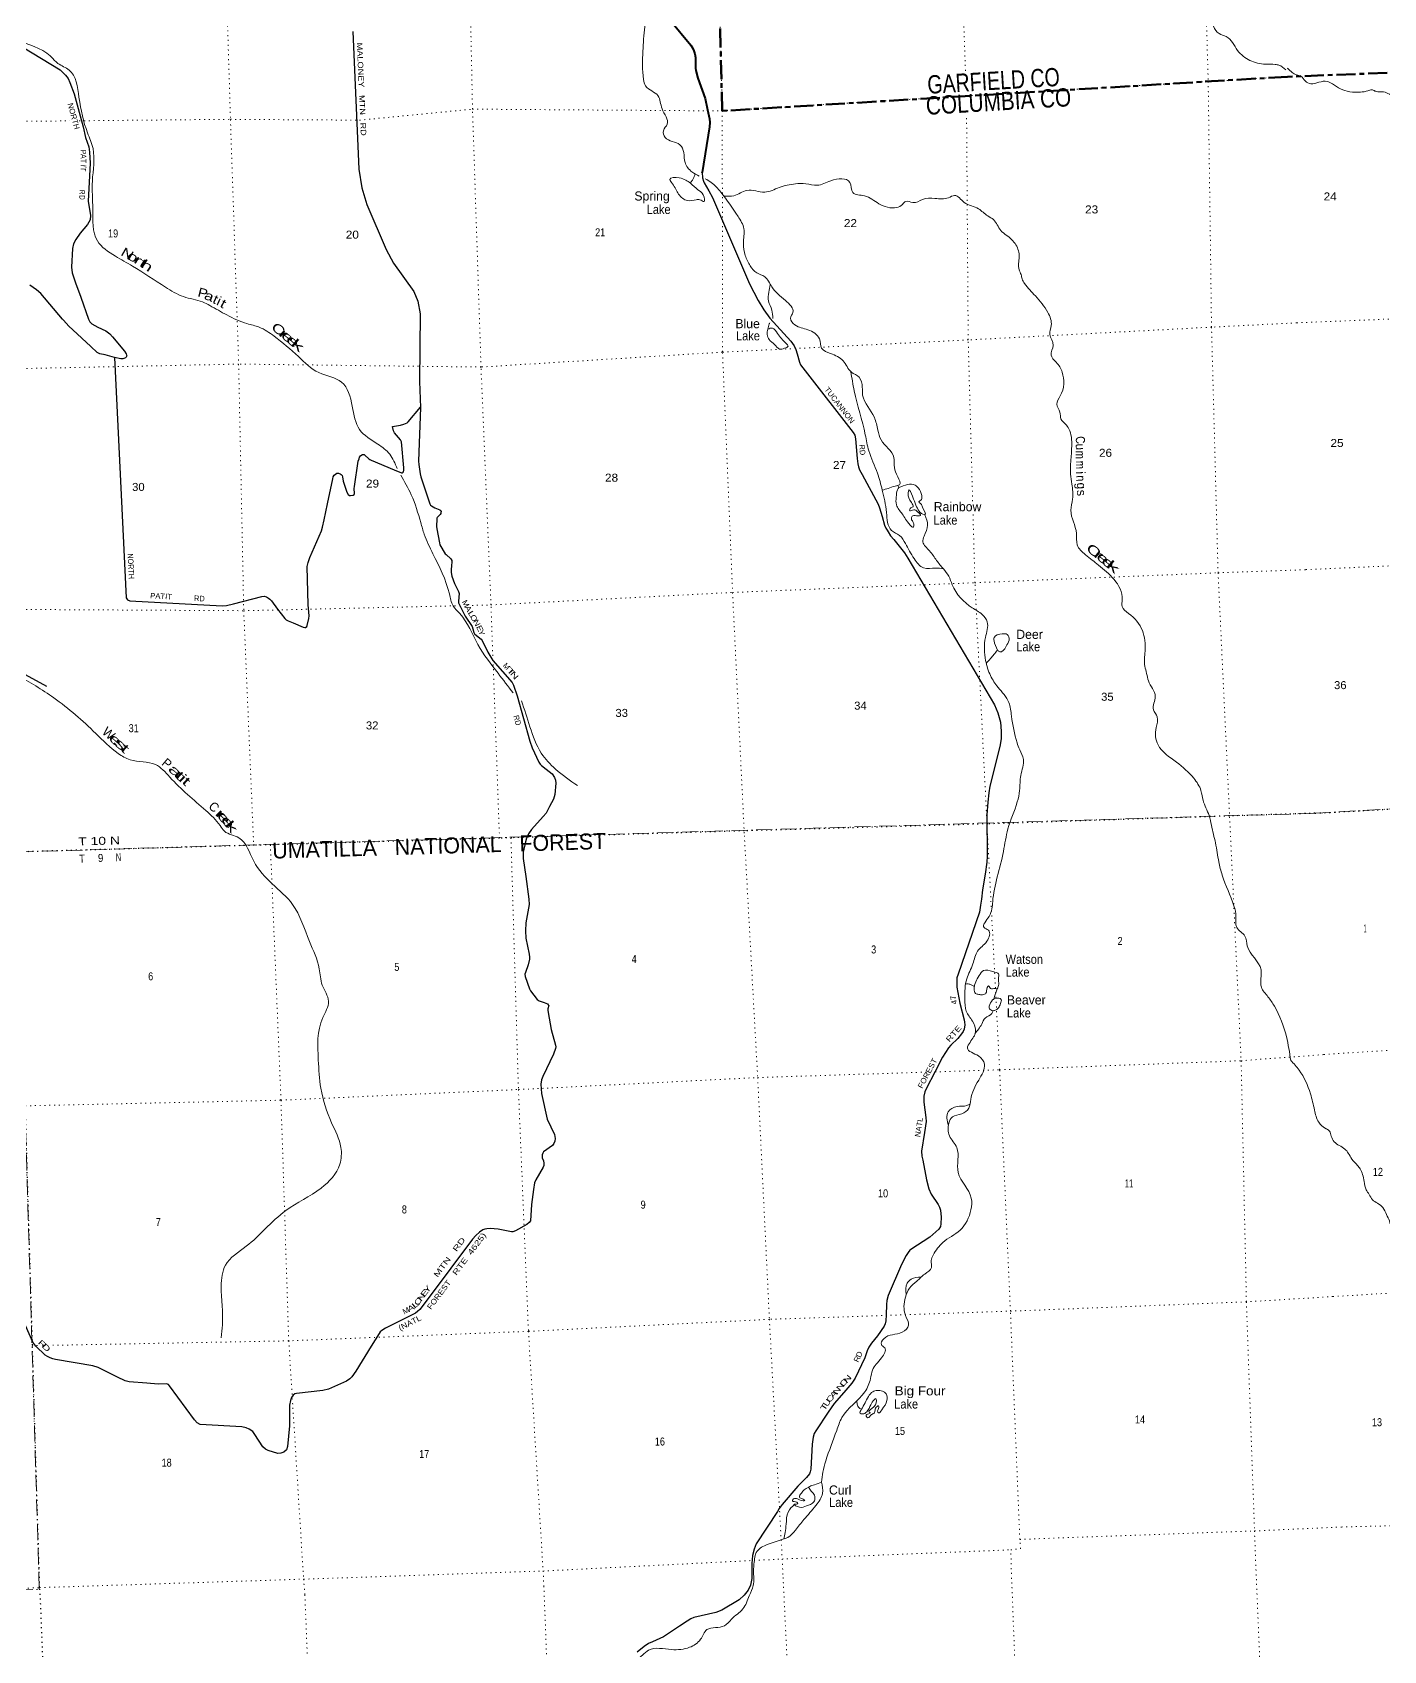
# Model space of a CAD drawing. Header units: feet. Extents: x 757852 to 1040949, y -536576 to -344549.
# Drawn here: x 827272 to 856836, y -443961 to -408566 of the extents above; entities that cross this region are included whole.
import ezdxf
from ezdxf.enums import TextEntityAlignment as Align

# ---------------------------------------------------------------- set-up
doc = ezdxf.new("R2010")
doc.units = ezdxf.units.FT
doc.header["$LTSCALE"] = 70
for name, pattern in [('DOT_DASHED', [7.7, 5, -1.2, 0.3, -1.2]), ('DOTTED', [1.5, 0.3, -1.2]), ('LONG_DASH_SHORT_DASH', [9.9, 6, -1.2, 1.5, -1.2])]:
    doc.linetypes.add(name, pattern=pattern)
for name, color, linetype, lineweight in [('11', 7, 'LONG_DASH_SHORT_DASH', 60), ('26', 7, 'Continuous', 40), ('29', 7, 'Continuous', 25), ('39', 7, 'Continuous', 13), ('44', 7, 'DOT_DASHED', 13), ('6', 7, 'DOTTED', 25), ('7', 7, 'DOTTED', 13)]:
    doc.layers.add(name, color=color, linetype=linetype, lineweight=lineweight)
for name, color, linetype in [('12', 7, 'Continuous'), ('30', 7, 'Continuous'), ('41', 7, 'Continuous')]:
    doc.layers.add(name, color=color, linetype=linetype)

msp = doc.modelspace()

# ---------------------------------------------------------------- linework, layer by layer
at = {"layer": '11'}
for points in [[(854734.37, -409534.98), (842365.34, -410283.76), (842025.12, -396677.81)], [(859374.35, -441779.96), (859351.73, -441142.3), (859187.53, -436467), (859152.57, -436012.17), (858923.57, -431167.52), (858905.95, -430700.02), (858651.71, -425468.58), (858522.08, -420165.87), (858416.57, -414784.25), (858300.93, -409398.87), (854734.37, -409534.98)]]:
    msp.add_lwpolyline(points, dxfattribs=at)
at = {"layer": '26'}
msp.add_lwpolyline([(841218.21, -408293.83), (841681.91, -408847.18), (841717.8, -408905.45), (841744.12, -408970.09), (841765.65, -409034.72), (841778.07, -409115.83), (841780.58, -409352.51), (841785.99, -409402.19), (841834.4, -409570.86), (841988.33, -410011.52), (842045.67, -410263.83), (842086.23, -410454.32), (842095.8, -410538.1), (842088.07, -410631.18), (841929.88, -411627.5), (841929.71, -411623.5)], dxfattribs=at)
at = {"layer": '29'}
for points in [[(826860.03, -408766.95), (827880.28, -409388.34), (827999.59, -409499.77), (828055.27, -409571.4), (828094.53, -409662), (828189.14, -409908.39), (828380.39, -410628.48), (828434.73, -410866.14), (828507.97, -411072.99), (828524.55, -411183.05), (828534.48, -411428.26), (828495.75, -412256.52), (828544.43, -412571.86), (828536.09, -412663.65), (828479.89, -412770.13), (828320.61, -412956.46), (828226.28, -413093.16), (828170.6, -413188.67), (828150.68, -413294.04), (828126.86, -413702.01), (828143.44, -413825.48), (828213.18, -414046.53), (828330.16, -414360.6), (828496.71, -414836.15), (828532.5, -414895.84), (828570.34, -414938.23), (828706.9, -415014.23), (828881.6, -415095.01), (828969.97, -415158.48), (829026.13, -415227.08), (829290.88, -415538.31), (829325.91, -415598.2), (829331.85, -415623.48), (829335.84, -415639.98), (829323.91, -415667.84), (829308.01, -415683.76), (829276.52, -415697.74), (829250.34, -415705.65), (829204.61, -415703.66), (829065.96, -415676.49), (828868.16, -415620.61), (828745.49, -415598.49), (828691.59, -415570.35), (828552.06, -415439.85), (828157.38, -415070.52), (828068.79, -414994.96), (827951.88, -414862.02), (827932, -414838.14), (827458.74, -414281.02), (827363.18, -414195.2), (827220.12, -414097.97)], [(834279.76, -408549.2), (834411.88, -411559.01), (834478.16, -411965.29), (834591.07, -412333.82), (835015.43, -413317.88), (835175.68, -413612.42), (835617.22, -414233.74), (835704.57, -414444.15), (835758.4, -414724.08), (835738.64, -416203.63), (835766.61, -416770.13), (835723.37, -417946.16), (835724.66, -418017.01), (835759.45, -418222.94), (835774.08, -418285.01), (835965.4, -418878.78), (835979.74, -418904.02), (836002.48, -418924.91), (836073.82, -418965.32), (836189.9, -419012.15), (836207.89, -419027.31), (836214.95, -419045.24), (836211.94, -419064.3), (836205.93, -419087.36), (836192.91, -419112.31), (836131.77, -419179.62), (836124.75, -419190.65), (836120.25, -419205.25), (836116.74, -419370.16), (836119.99, -419424.58), (836176.87, -419733.18), (836190.35, -419776.4), (836306.16, -419969.85), (836323.75, -419989.32), (836424.42, -420082.16), (836446.25, -420120.1), (836452.48, -420154.36), (836444.09, -420228.83), (836432.44, -420324.84), (836434.45, -420381), (836450.48, -420457.22), (836507.95, -420623.12), (836597.81, -420792.16), (836607.42, -420837.16), (836591.8, -421006.76), (836593.8, -421040.86), (836601.18, -421056.68), (836740.9, -421335.8), (836891.46, -421562.33), (836912.42, -421609.85), (836929.54, -421692.69), (836944.58, -421718.76), (836952.53, -421727.24), (837092.91, -421839.1), (837115.31, -421866.76), (837236.16, -422120.34), (837346.68, -422307.86), (837767.14, -422785), (837800.47, -422841.92), (837881.35, -423077.02), (838154.23, -424072.1), (838209.36, -424213.78), (838353.68, -424526.66), (838381.74, -424570.79), (838408.6, -424598.96), (838513.37, -424680.03), (838640.94, -424784.49), (838698.44, -424863.61), (838718.48, -424923.78), (838723.95, -424984.98), (838706.45, -425236.66), (838674.34, -425334.71), (838588.39, -425495.34)], [(841929.88, -411627.5), (841935.38, -411747.77), (841956.33, -411819.06), (841972.24, -411858.94), (842075.77, -412028.73), (842151.21, -412179.7), (842962.61, -414064.36), (843149.35, -414432.32), (843276.49, -414637.12), (843404.71, -414815.39), (843863.23, -415320.67), (843940, -415419.54), (843976.38, -415500.99), (844004.04, -415595.75), (844054.57, -415782.61), (844079.07, -415836.47), (844183.16, -415972.09), (845227.99, -417316.28), (845263.02, -417375.51), (845282.48, -417458.72), (845313.95, -417883.75), (845330.07, -418004.54), (845348.43, -418069.3), (845371.98, -418134.54), (845430.14, -418238.71), (845773.62, -418887.44), (845805.75, -418969.06), (845863.73, -419153.03), (845916.82, -419342.28), (845946.15, -419409.38), (845973.39, -419455.51), (845994.34, -419493.25), (846046.74, -419577.12), (846116.83, -419660.9), (846349.83, -419948.4), (846423.92, -420067.77), (848318.89, -423275.62), (848397.87, -423451.95), (848449.96, -423650.04), (848469.12, -423850.34), (848464.8, -424017.47), (848439.78, -424185.83), (848220.53, -425053.95), (848196.72, -425200.66), (848174.62, -425403.92), (848157.31, -425680.23), (848165.29, -426584.54), (848154.73, -426714.19), (848114.93, -426979.42), (848060.51, -427322.6), (848039.56, -427523.89), (848018.6, -427658.09), (847991.19, -427811.5), (847524.09, -429163.56), (847501.41, -429246.9), (847494.75, -429335.5), (847500.82, -429452.08), (847566.6, -429797.17), (847657.51, -430167.31), (847664.49, -430211.95), (847674.96, -430274.85), (847656.64, -430366.48), (847635.15, -430421.63), (847603.71, -430471.95), (847522.15, -430571.48), (847366.93, -430719.37), (847312.45, -430778.08), (847187.26, -430982.36), (847025.45, -431294.87)], [(829069.36, -415677.16), (829323.29, -420933.75), (829351.78, -420974.41), (829405.61, -421001.46), (831425.58, -421108.1), (831519.21, -421103.75), (831675.79, -421063.66), (832295.62, -420904.45), (832342.44, -420900.8), (832392.15, -420914.72), (832441.86, -420938.6), (832467.47, -420961.18), (832505.49, -421000.28), (832637.22, -421184.98), (832796.21, -421387), (832827.63, -421414.14), (832865.41, -421434.04), (832979.39, -421481.58), (833195.5, -421577.3), (833231.29, -421585.26), (833248.6, -421579.38), (833277.02, -421559.39), (833286.97, -421537.5), (833322.76, -421384.3), (833327.56, -421325.27), (833303.23, -421088.64), (833287.72, -420252.1), (833304.86, -420162.62), (833340.51, -420049.16), (833595.67, -419465.3), (833623.02, -419386.63), (833657.24, -419227.86), (833729.71, -418880.28)], [(833729.71, -418880.28), (833843.53, -418334.39), (833855.67, -418288.32), (833873.57, -418254.49), (833901.41, -418228.62), (833935.09, -418210.65), (833967.03, -418204.75), (834006.79, -418218.68), (834026.68, -418234.59), (834046.7, -418259.3), (834060.48, -418288.32), (834074.91, -418379.1), (834151.56, -418626.08), (834179.79, -418672.33), (834207.63, -418692.22), (834233.87, -418693.8), (834289.16, -418686.26), (834311.03, -418674.32), (834318.42, -418654.8), (834314.38, -418540.25), (834317, -418501.21), (834403.18, -417941.74), (834418.41, -417893.35), (834432.33, -417860.53), (834453.21, -417831.67), (834478.06, -417806.81), (834491.99, -417799.34), (834504, -417797.58), (834518.83, -417797.35), (834529.76, -417800.84), (834543.68, -417812.78), (834633.36, -417895.94), (834652.56, -417909.27), (834682.87, -417924.2), (835185.18, -418131.33), (835349.47, -418200.38), (835357.49, -418201.75), (835364.44, -418197.78), (835382.34, -418181.85), (835392.28, -418166.93), (835396.26, -418146.04), (835397.6, -418092.15), (835344.56, -417521.25), (835327.87, -417474.71), (835196.6, -417322.08), (835171.57, -417278.51), (835153.93, -417188.67), (835324.66, -417156.9), (835402.24, -417133.25), (835469.85, -417103.41), (835493.97, -417084.94), (835766.15, -416760.74)], [(826957.55, -422524.63), (827578.99, -422864.37)], [(838588.39, -425495.34), (838510.02, -425641.8), (838450.01, -425716.34), (838194.26, -426000.41), (838123.18, -426099.09), (838083.09, -426187.33), (838059.84, -426268.41), (838010.93, -426496.2), (838008.8, -426634.29), (838070.73, -427030.65), (838137.21, -427527.11), (838138.19, -427640.12), (838070.46, -428042.75), (838059.03, -428221.06), (838068.39, -428380.86), (838138.47, -428724.64), (838148.23, -428796.68), (838147.22, -428838.8), (838118.74, -428958.69), (838058.03, -429131.62), (838050.01, -429167.72), (838053.9, -429216.36), (838145.22, -429488.63), (838172.95, -429532.38), (838315.6, -429719.28), (838334.64, -429737.33), (838358.52, -429751.64), (838471.64, -429786.15), (838540.09, -429817.56), (838559.13, -429833.6), (838567.93, -429853.41), (838553.12, -429921.85), (838550.12, -429953.93), (838555.13, -430004.08), (838624.35, -430376.71), (838718.23, -430715.69), (838722.5, -430756.19), (838718.49, -430788.28), (838673.35, -430916.36), (838438.73, -431402.96), (838409.81, -431474.21), (838397.78, -431570.48), (838413.92, -431776.02), (838531.57, -432335.55), (838693.38, -432674.3), (838712.47, -432761.83), (838704.45, -432817.99), (838684.41, -432866.13), (838649.71, -432909.14), (838455.91, -433054.66), (838436.87, -433078.72), (838425.2, -433115.72)], [(847025.45, -431294.87), (846824.21, -431675.49), (846796.21, -431737.62), (846773.92, -431830.65), (846776.5, -431961.74), (846820.02, -432300.33), (846824.02, -432388.09), (846792.99, -432626.78), (846727.9, -433037.94), (846734.11, -433147.43), (846750.79, -433232.04), (846834.48, -433662.84), (846887.08, -433860.33), (846937.38, -433973.56), (847088.95, -434200.82), (847121.78, -434258.72), (847138.54, -434325.81), (847155.78, -434481.5), (847151.11, -434627.75), (847138.54, -434686.46), (847103.73, -434741.23), (846905.85, -434914.81), (846495.23, -435185.49), (846469.52, -435205.41), (846432.37, -435252.59), (846386.73, -435317.65), (846289.86, -435514.97), (845998.61, -436196.14), (845966.28, -436303.49), (845956.7, -436393.24), (845954.61, -436615.76), (845944.13, -436749.69), (845931.55, -436812.59), (845908.09, -436865.19), (845761.72, -437072.73), (845631.9, -437236.14), (845571.42, -437324.42), (845535.51, -437403.89), (845482, -437553.6), (845275.67, -438003.56), (845204.42, -438108.4), (845025.13, -438311.74), (844814.51, -438556.28), (844685.36, -438746.97), (844414.43, -439152.59), (844378.88, -439210.91), (844351.57, -439290.98), (844331.71, -439446.29), (844302.7, -439990.63), (844290.8, -440050.02), (844274.04, -440091.95), (844209.27, -440175.73), (844020.1, -440365.02), (843674.68, -440764.29), (843613.97, -440850.98), (843573.88, -440919.55), (843106.64, -441625.85), (843060.76, -441740.02), (843028.3, -441878.68), (843014.28, -442052.27), (843010.09, -442384.63)], [(838425.2, -433115.72), (838422.84, -433156.94), (838427.84, -433179.01), (838453.97, -433251.6), (838462.93, -433297.34), (838464.93, -433327.42), (838462.93, -433351.49), (838448.81, -433388.59), (838284.54, -433660.36), (838258.92, -433726.83), (838234.3, -433878.55), (838193.88, -434205.84), (838168.29, -434556.79), (838144.23, -434597), (838091.22, -434637.8), (837843.57, -434781.52), (837783.44, -434801.58), (837751.17, -434797.88), (837463.42, -434740.93), (837378.55, -434733.39), (837305.34, -434729.57), (837213.49, -434732.36), (837173.13, -434740.71), (837128.6, -434758.81), (837053.45, -434808.94), (836973.66, -434881.8), (836899.61, -434958.67), (835951.44, -436233.33), (835748.97, -436502.36), (835700.86, -436546.48), (835651.84, -436577.19), (834998.12, -436908.54), (834919.15, -436955.64), (834883.07, -436991.74), (834858.24, -437021.8), (834686.39, -437305.12), (834347.76, -437845.44), (834261.71, -437970.49), (834219.61, -438018.63), (834143.85, -438069.45), (833754.59, -438239.25), (833627.44, -438271.54), (833054.25, -438336.66), (833016.97, -438347.55), (832976.88, -438375.63), (832944.81, -438423.77), (832920.76, -438491.96), (832897.52, -438595.34), (832897.29, -439042.04), (832857.35, -439496.08), (832830.56, -439570.99), (832776.44, -439619.13), (832710.29, -439643.2), (832638.84, -439646.12), (832433.68, -439587.04), (832373.55, -439550.94), (832314.11, -439503.88), (832140.66, -439231.9), (832092.94, -439169.86), (832018.79, -439119.21), (831948.62, -439089.64), (831857.06, -439066.17), (830942.02, -439013.76), (830880.27, -438977.33), (830822.5, -438911.04), (830274.94, -438167.05), (830250.89, -438142.98), (830203.43, -438128.56), (830021.66, -438130.51), (829777.17, -438110.38), (829393.01, -438078.8), (829301.8, -438059.6), (829135.16, -437980.57), (828708.01, -437767.24), (828591.24, -437729.82), (827780.66, -437592.49), (827720.49, -437578.63), (827663.2, -437557.33), (827603.59, -437528.5), (827555.5, -437497.27), (827346.51, -437300.61), (827279.77, -437214.58), (827121.03, -436849.57)], [(843010.09, -442384.63), (842982.04, -442526.77), (842929.2, -442638.39), (842847.01, -442750.01), (842735.14, -442849.98), (842353.85, -443078.99), (842222.82, -443129.65), (841740.65, -443238.34), (841678.69, -443266.97), (841601.31, -443315.14), (841433.16, -443426.94), (841083.17, -443659), (840837, -443769.5), (840754, -443807.44), (840656.47, -443869.73), (840501.55, -443995.42)]]:
    msp.add_lwpolyline(points, dxfattribs=at)
at = {"layer": '39'}
for p, q in [((854739.21, -409357.99), (854727.66, -409350.88)), ((846226.29, -418522.65), (846205.17, -418479.1))]:
    msp.add_line(p, q, dxfattribs=at)
for points in [[(837734.07, -399207.64), (837722.47, -399547.01), (837733.29, -400012.34), (837730.07, -400666.8), (837719.41, -401024.43), (837670.89, -401264.82), (837926.65, -401483.53), (838196.24, -401695.78), (838417.92, -402104.24), (838696.02, -402583.18), (838808.98, -402916.81), (838919.7, -403180.26), (838965.4, -403732.81), (839102.17, -404184.11), (839411.61, -404702.2), (839801.45, -404972.86), (840074.2, -405221.13), (840244.04, -405577.05), (840454.01, -405995.92), (840448.7, -406395.53), (840370.1, -406699.11), (840462.27, -406947.09), (840687.85, -407289.19), (840655.67, -407601.33), (840631.74, -407794.79), (840695.4, -408029.62), (840674.56, -408445.78), (840629.24, -408975.12), (840642.98, -409594.91), (840689.67, -409737.95), (840959.27, -409950.2), (841048.77, -410240.42), (841161.67, -410572.04), (841080.02, -410717.15), (841116.82, -410864.51), (841438.93, -411024.91), (841524.66, -411196.82), (841551.67, -411414.75), (841702.63, -411618.72), (841863.63, -411710.96)], [(839506.57, -402578.78), (839715.59, -402468.55), (840198.76, -402268.57), (840534.72, -402233.83), (840925.73, -402100.99), (841135.62, -402202.73), (841516.59, -402321.12), (841953.44, -402178.8), (842333.49, -402142.66), (842666.91, -402154.17), (843139.97, -402203.4), (843487.42, -402025.78), (843781.42, -401807.7), (843962.32, -401629.35), (844231.84, -401524.45), (844507.86, -401497.63), (844972.49, -401408.63), (845416.23, -401356.42), (845670.14, -401328.3), (845843.71, -401234.48), (845973.79, -401224.33), (846506.32, -401313.83), (847050.82, -401527.39), (847301.84, -401786.39), (847872.94, -401952.95), (848249.96, -402073.47), (848406.76, -402209), (848579.66, -402534.71), (848992.5, -402646.07), (849412.65, -402923.79), (849732.37, -403260.9), (849851.28, -403403.66), (849944.29, -403489.03), (850161.76, -403891.61), (850249.82, -404073.48), (850390.01, -404191.48), (850450.14, -404378.25), (850400.52, -404646.78), (850602.45, -404939.46), (850770.96, -405253.26), (850796.18, -405415.05), (851005.2, -405615.16), (851137.88, -405749.46), (851176.37, -405886.73), (851357.43, -405965.3), (851457.22, -406263.22), (851632.73, -406671.14), (851899.91, -407122.32), (852006.03, -407241.4), (852095.95, -407292.74), (852265.2, -407504.15), (852522.26, -407700.74), (852849.2, -408075.76), (853008.59, -408229.28), (853236.88, -408593.37), (853393.38, -408656.66), (853641.86, -408961.9), (853909.58, -409178.22), (854255.32, -409261.6), (854464.15, -409267.02), (854544.9, -409282.53), (854694.67, -409386.17)], [(823045.34, -409414.23), (823174.17, -409388.52), (823278.85, -409348.96), (823484.93, -409219.71), (824087.81, -408746.96), (824504.2, -408717.69), (825304.51, -408648.16), (825967.57, -408552.86), (826607.56, -408522.76), (826802.95, -408634.47), (826928.56, -408713.6), (827663.62, -409081.32), (827831.11, -409244.23), (828076.8, -409389.23), (828291.68, -409984.31), (828479.81, -410765.45), (828598.74, -411106.07), (828584.78, -411813.56), (828594.08, -412432.63), (828693.41, -413123.19), (829087.35, -413459.96), (829461.43, -413676.92), (830184.35, -414137.74), (830576.21, -414346.1), (830995.19, -414461.28), (831154.21, -414540.54), (831527.96, -414747.48), (831967.35, -414936.27), (832236.67, -415014.04), (832562, -415212.48), (833093.81, -415657.28), (833538.31, -416006.49), (834038.53, -416215.44), (834270, -416742.02), (834430.73, -417252.78), (834830.11, -417571.31), (835089.94, -417791.89), (835253.22, -418108.74)], [(854739.21, -409357.99), (854835.58, -409442.03), (854931.25, -409497.97), (855026.22, -409525.81), (855123.14, -409631.93), (855244.93, -409689.25), (855420.66, -409656.9), (855598.74, -409638.56), (855716.46, -409693.97), (855891.67, -409802.22), (856093.8, -409863.63), (856326.71, -409872.09), (856492.46, -409842), (856572.21, -409822.01), (856645.08, -409848.37), (856731.73, -409864.36), (856836.13, -409867.88), (856961.68, -409915.06), (857129.97, -409987.33), (857324.99, -410004.73), (857462.77, -410059.66), (857507.47, -410082.68)], [(841670.22, -411860.61), (841425.93, -411749.93), (841222.32, -411782.49), (841277.57, -411879.09), (841411.19, -412105.68), (841606.26, -412246.02), (841796.22, -412225.95), (841876.52, -412227.42), (841968.06, -412266.67), (841949.43, -412122.74), (841833.48, -412009.99), (841670.22, -411860.61)], [(841670.22, -411860.61), (841714.33, -411796.99), (841746.55, -411737.76), (841774.51, -411670.63)], [(841994.52, -411767.16), (842121.19, -411846.31), (842334.79, -412064.35), (842710.69, -412590.37), (842839.64, -412859.26), (842827.82, -413180.79), (842870.4, -413446.4), (842975.89, -413671.88), (843123.31, -413827.78), (843294.49, -413910.67), (843449.96, -414130.55), (843748.49, -414432.21), (843911.2, -414689.99), (843861.04, -414816.03), (843956.1, -414965.57), (844238.27, -415069.03), (844491.51, -415271.75), (844540.06, -415472.94), (844736.44, -415591.16), (845010.38, -415751.08), (845190.74, -415996.27), (845358.87, -416109.36), (845430.04, -416327.9), (845437.6, -416502.29), (845693.84, -416987.94), (845768.87, -417264.57), (845839.91, -417479.1), (846123.09, -417865.54), (846132.06, -418084.04), (846206.66, -418284.41), (846242.41, -418461.92), (846148.98, -418488.97), (845998.12, -418539.92), (845866.74, -418576.84)], [(842402.15, -412149.22), (842618.01, -412137.66), (842905.25, -412022.17), (843295.68, -412059.97), (843611.49, -411959.63), (843966.02, -411878.14), (844194.7, -411876.91), (844442.57, -411911.2), (844742.34, -411811.37), (845156.83, -411848.4), (845224.05, -412069.07), (845477.15, -412141.34), (845791.63, -412314.02), (846181.46, -412396), (846307.82, -412331.78), (846375.86, -412263.38), (846537.23, -412290.38), (846747.7, -412221.48), (847019.77, -412196.79), (847316.28, -412183.38), (847449.1, -412133), (847660.59, -412284.86), (847972.05, -412425.53), (848173.65, -412581.72), (848298.59, -412662.06), (848458.59, -412897.86), (848580.23, -413000.38), (848791.7, -413214.47), (848862.34, -413479.19), (848859.13, -413756.29), (848904.74, -413865.24), (848925.78, -413958.92), (848979.09, -414057.59), (849216.53, -414331.07), (849488.78, -414689.76), (849564.07, -414974.4), (849530.37, -415176.2), (849608.13, -415412.59), (849558.66, -415622.91), (849674.01, -415779.83), (849803.37, -415998.53), (849761.73, -416517.72), (849687.12, -416694.71), (849755.07, -416875.21), (849775.77, -417021.09), (849873.68, -417134.4), (849947.09, -417234.44), (850011.61, -417621.8), (849991.83, -417945.59), (849986.75, -418226.76), (850013.83, -418446.7), (850030.26, -418773.35), (849991.96, -419019.45), (850116.36, -419523.33), (850132.5, -419777.74), (850313.84, -419990.78), (850597.98, -420218.62), (850939.04, -420532.98), (851117.52, -420970.91), (851112.42, -421125.63), (851255.64, -421275.65), (851558.41, -421647.42), (851617.08, -422103.21), (851611.46, -422430.56), (851650.59, -422587.89), (851687.9, -422751.3), (851839.13, -423089.74), (851800.3, -423382.02), (851883.58, -423539.96), (851856.85, -423771.64), (851901.07, -424151.61), (852304.31, -424528.22), (852680.66, -424879.6), (852839.81, -425151.55), (852884.6, -425360.89), (853017.66, -425695.89), (853066.59, -425909.11), (853157.16, -426295.64), (853230.52, -426708.81), (853303.99, -426999.54), (853560.1, -427669.86), (853605.66, -427903.26), (853621.35, -428143.63), (853801.86, -428330.6), (853852.93, -428547.77), (854154.48, -429070.12), (854160.54, -429449.29), (854305.68, -429659.47), (854446.75, -429867.76), (854708.68, -430531.87), (854803.46, -431050.75)], [(843472.74, -414822.31), (843450.29, -414644.39), (843377.63, -414441.96), (843387.47, -414246.95), (843417.31, -414088.5)], [(843365.19, -415058.57), (843348.92, -415177.52), (843390.39, -415282.58), (843512.35, -415395.14), (843615.76, -415492.22), (843727.62, -415476.63), (843804.31, -415428.03), (843760.24, -415367.2), (843576.9, -415154.23), (843462.7, -415033.4), (843365.19, -415058.57)], [(843364.95, -415060.3), (843395.62, -414943.2), (843407.82, -414920.32)], [(845179.36, -415987.57), (845254.02, -416407.75), (845495.22, -417365.58), (845572.61, -417716.4), (845760.83, -418208.22), (845864.86, -418576.26), (845958.81, -419069.07), (846069.62, -419460.98), (846245.76, -419573.82), (846375.65, -419746.33)], [(835330.5, -418250.19), (835561.66, -418680.19), (835769.69, -419289.81), (835845.95, -419542.31), (836034.13, -419969.9), (836395.17, -420847.66), (836477.7, -421107.98), (836625.57, -421277.92), (837019.36, -421955.97), (837461.32, -422584.35), (837789.85, -423014.11)], [(846226.29, -418522.65), (846589.86, -418472.98), (846653.78, -418527.15), (846729.43, -418697.38), (846722.16, -418783.92), (846690.99, -418813.01), (846667.64, -418835.83), (846711.07, -418876.6), (846743.63, -418953.85), (846796.84, -419112.74), (846788.83, -419113), (846603.73, -418908.11), (846527.32, -418713.82), (846444.61, -418573.93), (846434.7, -418640.49), (846503.6, -418851.07), (846542.56, -418940.16), (846495.16, -418963.74), (846467.2, -419030.86), (846554.75, -419008.02), (846640.34, -419049.46), (846705.22, -419133.71), (846649.36, -419143.51), (846534.92, -419141.12), (846504.51, -419194.27), (846558.65, -419319.01), (846542.78, -419387.76), (846475.11, -419341.73), (846302.83, -419098.3), (846176.11, -418899.59), (846172.68, -418729.08), (846201.71, -418569.59), (846226.29, -418522.65)], [(846795.98, -419116.74), (846858.44, -419345.64), (846781.8, -419584.92), (846757.7, -419710.13), (846900.39, -419906.33), (847055.61, -420118.19), (847203.85, -420300.16)], [(846375.65, -419746.33), (846562.7, -420075.61), (846771.85, -420279.74), (847034.8, -420283.44), (847203.86, -420300.16)], [(825835.81, -420270.05), (825536.08, -420758.45), (825412.16, -421214.01), (825515.27, -421616.2), (825784.65, -421884.65), (825937.87, -422096.57), (826084.5, -422290.64), (826503.99, -422421.86), (826939.69, -422620.81), (827740.12, -423121.32), (828659.73, -423899.06), (829151.27, -424339.12), (829408.41, -424475.48), (829965.5, -424580.26), (830277.16, -424853.39), (831066.97, -425587.08), (831380.42, -425916.36), (831474.58, -426037.82), (831790.23, -426184.38), (832115.45, -426693.94), (832520.46, -427188.92), (832964.21, -427640.53), (833333.02, -428447.78), (833548.68, -429045.12), (833614.31, -429404.34), (833752.02, -429759.26), (833624.97, -430116.56), (833528.11, -431042.96), (833583.94, -431661.42), (833818.68, -432416.73), (834022.4, -432954.23), (833998.02, -433322.32), (833591.29, -433843.05), (832816.49, -434335.3), (832365.83, -434736.99), (831950.61, -435117.48), (831496.33, -435531.32), (831404.55, -435987.87), (831431.59, -436836.07), (831400.45, -437118.07)], [(847203.86, -420300.16), (847321.28, -420459.02), (847397.57, -420649.3), (847834.96, -421153.29), (848052.28, -421298.95), (848163.75, -421460.01), (848124.38, -421798.47), (848128.59, -422308.17), (848235.34, -422635.98), (848399.99, -422891.7), (848635.21, -423221.45), (848694.84, -423518.64), (848815.79, -424102.92), (848872.82, -424255.67), (848953.82, -424467.87), (848896.73, -424816.93), (848871.2, -425148.94), (848820.94, -425397.42), (848615.13, -425990.06), (848518.35, -426478.88), (848282.55, -427578.29), (848202.64, -427903.98), (848093.94, -428144.28), (848188.12, -428203.52), (848155.64, -428443.41), (847953.84, -428658.56), (847848.48, -428940.91), (847714.33, -429264.31), (847674.15, -429703.16), (847704.96, -429977.17), (847840.2, -430191.67), (847909.75, -430422.31), (847786.82, -430657.04), (847730.59, -430781.26), (847970.85, -430954.29), (848100.99, -431134.83), (847975.76, -431486.05), (847802.46, -431903.03), (847760.56, -432099.06), (847603.92, -432220.44), (847403.47, -432289.03), (847323.45, -432422.03), (847338.34, -432700.57), (847497.04, -432958.48), (847523.39, -433218.58), (847528.46, -433503.45), (847815.25, -434066.42), (847807.21, -434317.57), (847568.73, -434766.73), (847190.02, -435033.65), (846982.12, -435309.22), (846935.78, -435429.11), (846942.71, -435583.45), (846794.73, -435724.63), (846623.14, -435880.62), (846459.51, -436034.34), (846375.45, -436229.7), (846374.21, -436631.18), (846443.18, -436843.77), (846303.54, -436994.73), (845898.94, -437142.04), (845846.79, -437268.14), (845919.24, -437338.11), (845850.04, -437559.09), (845653.85, -437824.24), (845609.69, -438012.31), (845484.48, -438301.31), (844982.81, -438865.19), (844869.31, -439143.78), (844629.78, -439811.76), (844565.42, -440058.68), (844538.19, -440274.32)], [(848388, -422075.14), (848311.27, -421870.82), (848314.98, -421798.45), (848491.12, -421722.61), (848599.87, -421735.22), (848641.98, -421860.34), (848573.98, -421992.96), (848506.96, -422093.44), (848441.46, -422115.59), (848388, -422075.14)], [(848139.36, -422371.35), (848235.35, -422258.62), (848308.83, -422171.99), (848389.77, -422076.48)], [(837976.33, -423183.71), (838157.1, -423754.45), (838406.19, -424330.66), (838720.28, -424679.99), (839201.31, -425042.09)], [(848383.55, -429487.97), (848414.43, -429386.63), (848408.4, -429260.37), (848411.21, -429159.92), (848287.23, -429109.65), (848081.83, -429086.06), (847989.01, -429195.38), (847875.82, -429484), (847909.21, -429587.32), (847976.12, -429609.28), (848062.56, -429614.57), (848135.7, -429580.13), (848159.92, -429458.93), (848190.78, -429419.82), (848222.06, -429456.96), (848253.14, -429488.09), (848307, -429478.35), (848383.07, -429489.31)], [(847891.53, -429429.64), (847825.16, -429405.32), (847768.21, -429381.03), (847689.98, -429381.5)], [(848288.4, -429964.69), (848212.9, -429924.94), (848236.87, -429795.71), (848347.92, -429691.83), (848467.07, -429716.15), (848453.97, -429808.9), (848408.81, -429902.67), (848355.97, -429944.49), (848288.21, -429965.17)], [(848296.96, -429729.58), (848354.1, -429571.2), (848383.46, -429488.22)], [(847893.37, -430462.21), (848042.93, -430257.5), (848120.95, -430124.56), (848264.26, -430025.68), (848288.4, -429964.69)], [(854803.46, -431050.75), (854986.87, -431265.73), (855233.99, -431779.77), (855323.6, -432136.22), (855416.34, -432402.25), (855487.17, -432484.31), (855608.05, -432562.77)], [(847312.36, -432473.63), (847307.63, -432177.65), (847504.48, -432059.01), (847714.55, -432040.3), (847784.54, -432005.86)], [(855589.25, -432547.9), (855649.12, -432597.82), (855687.9, -432705.33), (855757.25, -432832.19), (855863.54, -432911.98), (855989.89, -432991.28), (856060.29, -433079.96), (856141.72, -433208.54), (856263.54, -433348.19), (856323.53, -433421.06), (856374.83, -433548.35), (856412.65, -433698.06), (856453.32, -433881.84), (856520.02, -433982.66), (856589.12, -434099.49), (856701.28, -434173.1), (856816.04, -434270.76), (856900.07, -434423.37), (856961.65, -434560.46), (856999.81, -434724.22), (857080.52, -434985.36), (857183.08, -435237.95), (857309.15, -435467.87), (857455.12, -435691.3), (857598.22, -435960.98), (857693.32, -436155.5), (857791.44, -436309.79), (857928, -436396.88), (858079.94, -436618.15), (858142.66, -436801.4), (858253.79, -437075.87), (858341.32, -437288.65), (858404.34, -437483.94), (858507.11, -437664.22), (858557.11, -437819.66), (858617.78, -438000.96), (858570.13, -438263.18), (858518.97, -438465.23), (858479.35, -438646.93), (858433.2, -438889.03), (858385.55, -439151.25), (858298.05, -439424.47), (858256.67, -439616.25), (858245.07, -439795.26), (858272.4, -440007.48), (858326.51, -440166.84), (858358.96, -440342.79), (858376.38, -440478.93), (858360.18, -440553.63), (858326.97, -440751.24), (858216.04, -440888.46), (858125.91, -440974.97), (858020.29, -441083.95), (857983.18, -441205.34), (857986.83, -441271.52), (857988.87, -441353.81), (857884.1, -441496.91), (857794.31, -441597.47), (857738.91, -441709.26), (857701.34, -441841.97)], [(846388.9, -436162.23), (846409.9, -435925.52), (846497.41, -435838.44), (846719.2, -435789.88)], [(845312.42, -438505.48), (845323.25, -438593.46), (845346.77, -438638.88), (845410.31, -438681.02)], [(845410.37, -438683.03), (845490.14, -438542), (845660.92, -438297.72), (845756.29, -438268.61), (845953.4, -438346.66), (845970.09, -438492.66), (845856.16, -438694.99), (845786.11, -438763.45), (845762.59, -438718.02), (845794.43, -438646.76), (845785.2, -438608.92), (845753.45, -438619.96), (845709.78, -438697.62), (845699.67, -438758.16), (845630.67, -438796.48), (845550.73, -438869.26), (845515.38, -438830.24), (845569.9, -438778.33), (845603.53, -438763.21), (845582.91, -438745.8), (845636.47, -438663.81), (845737.2, -438488), (845723.9, -438448.28), (845694.35, -438465.27), (845613.87, -438584.24), (845526.47, -438737.56), (845433.67, -438784.66), (845380.92, -438766.26), (845410.37, -438683.03)], [(844538.25, -440273.85), (844558.14, -440522.58), (844416, -440784.01), (844151.06, -441095.51), (843965.87, -441328.2), (843802.31, -441483.92), (843693.28, -441525.52), (843351.87, -441640.72), (843127.79, -441786.33), (843060.33, -442066.46), (843048.69, -442200.32), (843058, -442381.8)], [(844538.19, -440274.32), (844381.57, -440333.48), (844278.44, -440370.87), (844253.83, -440390.3)], [(844254.96, -440389.68), (844158.35, -440442.93), (844096.45, -440515.14), (844053.1, -440602.83), (844132.8, -440648.47), (844169.9, -440679.41), (844059.09, -440664.86), (843991.92, -440634.88), (843912.26, -440653.46), (843905.33, -440687.8), (843998.42, -440712.95), (844019.43, -440742.39), (843947.78, -440760.72), (844056.18, -440825.53), (844205.74, -440796.7), (844369.41, -440707.21), (844392.59, -440616.15), (844355.39, -440518.97), (844311.83, -440474.19), (844257.16, -440387.67)], [(843947.73, -440757.38), (843808.78, -440931.73), (843762.97, -441194.12), (843740.79, -441379.49), (843710.46, -441519.55)], [(843058, -442381.8), (843043.79, -442535.8), (842957.17, -442759.93), (842816.54, -443049.83), (842565.19, -443273.22), (842411.58, -443419), (842030.92, -443502.21), (841891.61, -443713.76), (841650.64, -443888.6), (841254.77, -443938.19), (840755.24, -443951.14), (840620.37, -444058.13), (840509.64, -444166.31), (840389.61, -444529.81), (840280.45, -444742.34), (840050.13, -444993.13), (839709.57, -445191.44), (839653.82, -445321.84), (839600.89, -445476.24), (839422.24, -445594.76), (839322.92, -445684.47), (839161.34, -445948.99), (838798.09, -446188.22), (838246.26, -446373.63), (837828.46, -446486.21), (837397.98, -446814.07), (837211.08, -447101.54), (837120.1, -447492.16), (836929.67, -447852.03), (836772.1, -448116.41), (836131.84, -448650.19), (835764.5, -449004.02), (835304.44, -449230.48), (834941.21, -449295.03), (834743.82, -449394.1), (834559.71, -449470.63), (834421.87, -449549.61), (834193.09, -449611.59), (833935.66, -449774.95), (833077.78, -450111.31), (832524.97, -450385.09), (832198.05, -450454.43), (831992.49, -450607.99), (831830.68, -450721.81)]]:
    msp.add_spline(points, degree=3, dxfattribs=at)
at = {"layer": '44'}
for points in [[(855332.99, -425645.76), (858651.71, -425459.58), (864041.67, -425296.8), (865354.39, -425247.16), (869281.77, -425148.7), (870662.65, -425097.42), (874753.98, -424976.95), (875922.8, -424948.84), (880304.13, -424793.28), (881209.11, -424803.65), (885687.22, -424667.85), (886515.66, -424666), (887003.58, -424628.3)], [(824237.14, -442714.24), (827423.41, -442619.27), (826942.74, -426492.65), (855332.99, -425645.76)]]:
    msp.add_lwpolyline(points, dxfattribs=at)
at = {"layer": '6'}
for points in [[(827454.68, -442948.6), (827431.34, -442575.13), (827273.6, -437280.36), (827269.13, -437082.66), (827117.52, -432045.52), (827109.95, -431791.6), (826942.74, -426492.65), (826609.05, -421186.09), (826465.63, -415931.7), (826305.13, -410519.28), (826080.62, -405112.9), (826024.36, -399634.95), (825912.1, -397265.31)], [(855332.99, -425645.76), (858651.71, -425459.58), (864041.67, -425296.8), (865354.39, -425247.16), (869281.77, -425148.7), (870662.65, -425097.42), (874753.98, -424976.95), (875922.8, -424948.84), (880304.13, -424793.28), (881209.11, -424803.65), (885687.22, -424667.85), (886515.66, -424666), (887003.52, -424626.78)], [(855332.99, -425645.76), (853465.34, -425704.13), (848175.51, -425877.66), (842848.12, -426030.64), (837758.55, -426180.92), (837488.51, -426189.87), (832490.11, -426336.61), (832125.3, -426345.56), (826942.74, -426492.65), (823659.71, -426575.47)], [(829190.86, -488613.75), (829014.71, -484834.39), (829014.39, -484591.44), (828818.85, -479546.06), (828808.29, -479297.43), (828625.2, -474263.67), (828605.38, -473979.22), (828406.17, -468944), (828405.02, -468676.98), (828208.37, -463657.74), (828213.03, -463384.5), (828037.73, -458577.38), (828032.23, -458184), (827813.51, -453281.97), (827820.24, -453010.67), (827631.96, -448001.19), (827640.21, -447774.01), (827454.68, -442948.6)]]:
    msp.add_lwpolyline(points, dxfattribs=at)
at = {"layer": '7'}
for p, q in [((855725.79, -436217.13), (859152.57, -436012.17)), ((827383.72, -437288.8), (827273.91, -437290.86)), ((855913.06, -441257.13), (859356.49, -441172.31)), ((843696.37, -442359.5), (843924.74, -447016.06))]:
    msp.add_line(p, q, dxfattribs=at)
for points in [[(852625.99, -396287.14), (852671.48, -398661.47), (852842.66, -404220.08), (852997.72, -409640.51), (853070.38, -415013.76), (853213.56, -420386.58), (853466.23, -425723.8), (853718.3, -431059.07), (853834.24, -436332.39), (854010.02, -441342.88), (854034.27, -441978.55)], [(842025.12, -396677.81), (842082.73, -399040.28), (842228.49, -404564.49), (842365.34, -410283.76), (842372.37, -415571.79), (842591.76, -420817.75), (842849.6, -426136.76), (843140.62, -431426.61), (843397.5, -436715.54), (843676.96, -441957.59), (843696.37, -442359.5)], [(831261.47, -397071.74), (831325.1, -399446.79), (831436.43, -404953.1), (831606.4, -410473.61), (831784.9, -415821.23), (831896.65, -421215.12), (832114.1, -426345.83)], [(837492.76, -426189.73), (837305.73, -421089.76), (837087.68, -415885.91), (836901.85, -410245.47), (836787.6, -404773.37), (836557.36, -399124.3), (836579.77, -396874.9)], [(847691.73, -409510.21), (847502.49, -404367.35), (847356.9, -398856.1), (847353.6, -397147.27)], [(828298.68, -410499.86), (831604.2, -410467.66), (834429.71, -410486.45), (836901.85, -410245.47), (842365.34, -410283.76), (847714.13, -409953.62), (852986.99, -409642.3), (854734.37, -409534.98)], [(823086.37, -410551.05), (826305.13, -410519.28), (828094.14, -410501.85)], [(847844.28, -418821.54), (847746.46, -415292.98), (847711.59, -410400.97)], [(854934.39, -414918.15), (858342.27, -414781.46), (863741.2, -414405.18), (869055.53, -414257.31), (874536.56, -414117.48), (879952.63, -413947.07), (885337.97, -413831.63), (886586.03, -413792.59)], [(854934.39, -414918.15), (853070.38, -415013.76), (847746.46, -415292.98), (842365.97, -415559.95), (837087.68, -415885.91), (831784.9, -415821.23), (826465.63, -415931.7), (823277.65, -415897.16)], [(848688.79, -442175.69), (848680.36, -441756.77), (848894.25, -441731.93), (848875.7, -441527.78), (848670.37, -436534.28), (848433.92, -431256.75), (848159.42, -425911.65), (847893.68, -420603.45), (847852.4, -419114.4)], [(855135.02, -420317.7), (858522.08, -420165.87), (863884.56, -419775.85), (869248.32, -419518.34), (874650.73, -419524.99), (880117.39, -419354.48), (885528.28, -419235.31), (885561.46, -419234.19)], [(836894.38, -421099.3), (837305.73, -421089.76), (842593.7, -420815.68), (847893.68, -420603.45), (853213.56, -420386.58), (855135.02, -420317.7)], [(823468.55, -421232.74), (826609.05, -421186.09), (831890.64, -421215.31), (836660.85, -421104.71)], [(832478.53, -426336.89), (832711.46, -431921.93), (832881.26, -437185.52), (833205.93, -442398.03), (833234.7, -442740.27)], [(837742.49, -426181.15), (837906.45, -431688.94), (838125.18, -436977.08), (838446.8, -442219.79), (838463.5, -442550.56)], [(855529.11, -430923.88), (858905.95, -430700.02), (858939.47, -430719.03)], [(827117.52, -432045.52), (832711.46, -431921.93), (837906.45, -431688.94), (843140.62, -431426.61), (848433.92, -431256.75), (853718.3, -431059.07), (855529.11, -430923.88)], [(855725.79, -436217.13), (853834.24, -436332.39), (848694.49, -436535.53), (843397.5, -436715.54), (838125.18, -436977.08), (832881.26, -437185.52), (827631.18, -437284.15)], [(848875.7, -441527.78), (854010.02, -441342.88), (855913.06, -441257.13)], [(824237.14, -442714.24), (827431.6, -442583.15), (833205.93, -442398.03), (838446.8, -442219.79), (843676.96, -441957.59), (848680.36, -441756.77)], [(854034.27, -441978.55), (854227.29, -446599.85), (854408, -451914.8), (854603.94, -457205.14), (854798.9, -462467.4), (854994.91, -467759.75), (855188.35, -473036.12), (855392.93, -478344.23), (855588.51, -483624.54), (855761.19, -487643.96)], [(850464.02, -487839.74), (850308.3, -483819.96), (850127.3, -478555.22), (849895.47, -473272.12), (849706.53, -467951.43), (849500.64, -462663.43), (849305.25, -457389.14), (849091.97, -452061.24), (848868.71, -446793.91), (848688.79, -442175.69)], [(838463.5, -442550.56), (838649.21, -447454.12), (838800.28, -452501.17), (838794.46, -452623.86), (838509.66, -452633.53), (833555.66, -452856.02), (833242.92, -452870.65), (827820.24, -453010.67)], [(833234.7, -442740.27), (833427.22, -447659.77), (833555.66, -452856.02)]]:
    msp.add_lwpolyline(points, dxfattribs=at)

# ---------------------------------------------------------------- texts
at = {"layer": '12'}
for s, width, p in [('GARFIELD CO', 0.8, (846865.13, -409911.17)), ('COLUMBIA CO', 0.85, (846833.22, -410371))]:
    msp.add_text(s, height=400, rotation=3.464, dxfattribs=dict(at, width=width)).set_placement(p)
at = {"layer": '30'}
for s, rotation, width, p in [('MALONEY   MTN   RD', 272.513, 1.25, (834370.54, -408793.12)), ('TUCANNON', 307.858, 1.05, (844592.31, -416379.01)), ('RD', 274.235, 0.85, (845361.96, -417584.15)), ('NORTH', 272.766, 0.95, (829355.5, -419965.79)), ('PATIT', 356.978, 1.05, (829846.83, -420944.64)), ('RD', 356.978, 0.85, (830806.11, -421000.73)), ('RD', 285.335, 0.95, (837793.68, -423519.04)), ('47', 100.792, 1.1, (847505.08, -429816.56)), ('RTE', 48.615, 1.3, (847336.05, -430663.13)), ('FOREST', 62.134, 1.1, (846741.52, -431677.87)), ('NATL', 81.004, 1.05, (846694.48, -432734.26)), (' MTN   RD', 53.356, 1.45, (836098.03, -435859.16)), ('RTE  4625)', 53.356, 1.35, (836548.6, -435763.5)), ('FOREST', 53.035, 1.15, (835990.97, -436511.25)), ('(NATL', 26.879, 1.15, (835320.12, -436966.05))]:
    msp.add_text(s, height=120, rotation=rotation, dxfattribs=dict(at, width=width)).set_placement(p)
msp.add_text('NORTH', height=120, rotation=284.874, dxfattribs=at).set_placement((828041.93, -410129.47))
for s, rotation, width, p in [('P', 269.567, 0.7, (828328.58, -411182.66)), ('A', 269.319, 0.75, (828330.96, -411277.89)), ('T', 267.323, 0.85, (828327.95, -411554.13)), ('T', 269.319, 0.85, (828330.76, -411378)), ('D', 267.323, 0.7, (828301.49, -412174.27)), ('R', 267.323, 0.7, (828303.97, -412059.04)), ('M', 296.591, 1.1, (836699.61, -421085.66)), ('A', 296.591, 1.3, (836756.53, -421196.53)), ('L', 301.109, 1.55, (836828.18, -421317.26)), ('O', 300.109, 1.2, (836879.87, -421407.22)), ('N', 297.801, 1.2, (836941.54, -421509.43)), ('E', 295.677, 1.25, (837006.68, -421629.9)), ('Y', 291.451, 1.15, (837046.89, -421716.79)), ('T', 311.387, 1.9, (837698.01, -422584.72)), ('N', 311.387, 1.55, (837773.28, -422669.31)), ('E', 53.035, 1.55, (835897.92, -436173.34)), ('Y', 53.356, 1.55, (835960.99, -436090.46)), ('A', 28.879, 1.35, (835582.2, -436520.36)), ('L', 40.023, 1.9, (835692.91, -436434.22)), ('O', 49.035, 1.45, (835757.62, -436358.28)), ('N', 52.535, 1.45, (835829.97, -436265.34)), ('M', 26.879, 1.1, (835473.08, -436578.67)), ('R', 316.741, 1.6, (827451.32, -437297.58)), ('D', 316.741, 1.6, (827535.1, -437376.99)), ('D', 65.366, 1.1, (845415.61, -437506.43)), ('R', 65.366, 1.1, (845368.69, -437608.76)), ('N', 49.762, 1.5, (844919.78, -438315.17)), ('N', 50.262, 1.5, (844995.29, -438224.99)), ('O', 50.097, 1.45, (845068.67, -438136.43)), ('N', 48.597, 1.55, (845149.45, -438057.09)), ('T', 56.259, 1.65, (844642.94, -438663.49)), ('U', 55.891, 1.35, (844708.24, -438572.54)), ('C', 55.891, 1.35, (844776.39, -438480.93)), ('A', 50.262, 1.65, (844847.59, -438394.62))]:
    msp.add_text(s, height=120, rotation=rotation, dxfattribs=dict(at, width=width)).set_placement(p, align=Align.CENTER)
for s, rotation, p in [('I', 267.323, (828331.34, -411481.62)), ('M', 311.387, (837599.7, -422473.98))]:
    msp.add_text(s, height=120, rotation=rotation, dxfattribs=at).set_placement(p, align=Align.CENTER)
at = {"layer": '41'}
for s, p in [('Spring', (840443.64, -412244.59)), ('Blue', (842653.33, -415037.17)), ('Rainbow', (846993.64, -419039.86)), ('Deer', (848798.6, -421832.46)), ('Beaver', (848593.91, -429828.55)), ('Curl', (844700.21, -440547.45))]:
    msp.add_text(s, height=200, dxfattribs=at).set_placement(p)
for s, width, p in [('Lake', 0.9, (840713.45, -412537.82)), ('Lake', 0.9, (842667.29, -415302.47)), ('Lake', 0.9, (846988.98, -419333.1)), ('Lake', 0.9, (848798.59, -422102.41)), ('Watson', 0.9, (848566, -428939.57)), ('Lake', 0.9, (848566.01, -429218.83)), ('Lake', 0.9, (848593.91, -430112.46)), ('Big Four', 1.1, (846137.68, -438378.54)), ('Lake', 0.9, (846128.37, -438667.11)), ('Lake', 0.9, (844704.86, -440817.41))]:
    msp.add_text(s, height=200, dxfattribs=dict(at, width=width)).set_placement(p)
for s, rotation, width, p in [('N', 330.104, 1.35, (829301, -413495.29)), ('o', 329.67, 1.5, (829422.28, -413561.32)), ('r', 329.67, 1.65, (829538, -413630.02)), ('t', 327.48, 1.5, (829642.04, -413697.6)), ('h', 327.48, 1.65, (829727.58, -413751.72)), ('P', 345.469, 1.2, (830977.93, -414363.25)), ('a', 338.368, 1.35, (831105.53, -414426.3)), ('t', 334.646, 1.25, (831237.04, -414493.7)), ('i', 334.865, 1.15, (831314.05, -414532.23)), ('t', 331.865, 1.35, (831402.78, -414585.41)), ('C', 323.745, 1.5, (832595.97, -415136.96)), ('r', 320.173, 2.05, (832711.43, -415232.94)), ('e', 320.173, 1.85, (832797.41, -415303.47)), ('e', 320.173, 1.85, (832905.39, -415394.69)), ('k', 320.01, 2.05, (833013.91, -415485.84)), ('u', 273.007, 0.95, (850099.79, -417635.14)), ('C', 276.831, 0.85, (850101.42, -417492.64)), ('m', 270.419, 0.8, (850100.6, -417806.58)), ('m', 271.589, 0.8, (850104.58, -418028.93)), ('n', 272.951, 0.9, (850111.65, -418324.82)), ('g', 273.856, 0.95, (850126.8, -418490.05)), ('C', 318.931, 1.65, (850426.07, -419975.86)), ('r', 321.231, 2, (850541.91, -420067.66)), ('e', 321.32, 1.8, (850634.2, -420145.35)), ('e', 319.456, 1.85, (850743.79, -420238.67)), ('k', 319.456, 2.1, (850850.94, -420330.32)), ('e', 318.265, 1.9, (829025.3, -424116)), ('s', 318.265, 2.2, (829134.58, -424210.87)), ('t', 318.265, 1.85, (829236.82, -424304.59)), ('a', 317.686, 2, (830332.12, -424795.24)), ('t', 317.356, 1.9, (830432.05, -424893.39)), ('i', 317.356, 1.8, (830496.44, -424953.07)), ('t', 317.356, 1.9, (830576.68, -425018.78)), ('r', 314.443, 2.25, (831321.91, -425732.38)), ('e', 312.735, 1.95, (831389.66, -425810.03)), ('e', 312.735, 1.95, (831476.59, -425904.31)), ('k', 307.52, 1.95, (831548.11, -426002.23))]:
    msp.add_text(s, height=200, rotation=rotation, dxfattribs=dict(at, width=width)).set_placement(p, align=Align.CENTER)
for s, rotation, p in [('i', 272.951, (850105.34, -418202.27)), ('s', 274.941, (850126.74, -418645.61)), ('W', 318.061, (828874.15, -423973.04)), ('P', 319.851, (830151.41, -424632.43)), ('C', 316.863, (831179.19, -425581.19))]:
    msp.add_text(s, height=200, rotation=rotation, dxfattribs=at).set_placement(p, align=Align.CENTER)
at = {"layer": '44'}
msp.add_text('UMATILLA   NATIONAL   FOREST', height=350, rotation=1.666, dxfattribs=at).set_placement((836177.68, -426531.7), align=Align.CENTER)
at = {"layer": '6'}
for s, width, p in [('T 10 N', 1.3, (828277.38, -426351.8)), ('T', 0.85, (828300.97, -426726.99)), ('9', 0.9, (828709.71, -426712.74)), ('N', 0.7, (829098.1, -426694.66))]:
    msp.add_text(s, height=175, rotation=1.709, dxfattribs=dict(at, width=width)).set_placement(p)
at = {"layer": '7'}
for s, width, p in [('23', 1.1, (850304.61, -412526.19)), ('24', 1.1, (855522.32, -412242.46)), ('22', 1.1, (845027.35, -412824.72)), ('19', 0.85, (828928.03, -413050.96)), ('20', 1.1, (834129.1, -413077.27)), ('21', 0.85, (839584.49, -413025.7)), ('25', 1.1, (855673.11, -417634.56)), ('27', 1.1, (844788.03, -418116.49)), ('26', 1.1, (850607.65, -417849.51)), ('29', 1.1, (834571.4, -418522.32)), ('28', 1.1, (839800.77, -418393.44)), ('30', 1.05, (829454.69, -418595.79)), ('36', 1.05, (855750.99, -422930.83)), ('34', 1.05, (845251.9, -423379.16)), ('35', 1.05, (850655.02, -423185.39)), ('32', 1.05, (834569.62, -423812.01)), ('33', 1.05, (840029, -423538.49)), ('31', 0.85, (829378.4, -423872.27)), ('1', 0.4, (856398.06, -428251.4)), ('3', 0.85, (845623.56, -428712.08)), ('2', 0.85, (851014.68, -428526.66)), ('5', 0.85, (835191.25, -429093.95)), ('4', 0.85, (840383.14, -428922.96)), ('6', 0.85, (829805.69, -429299.03)), ('12', 0.85, (856599.88, -433576.31)), ('10', 0.85, (845773.49, -434046.96)), ('11', 0.65, (851173.54, -433828.95)), ('8', 0.85, (835355.18, -434398.93)), ('9', 0.85, (840580.03, -434293.82)), ('7', 0.85, (829971.93, -434675.75)), ('14', 0.85, (851394.67, -438992.4)), ('13', 0.85, (856579.74, -439051.75)), ('15', 0.85, (846143, -439243.62)), ('17', 0.85, (835734.26, -439748.41)), ('16', 0.85, (840890.77, -439474.56)), ('18', 0.85, (830098.79, -439936.65))]:
    msp.add_text(s, height=175, dxfattribs=dict(at, width=width)).set_placement(p)

doc.saveas('drawing.dxf')
